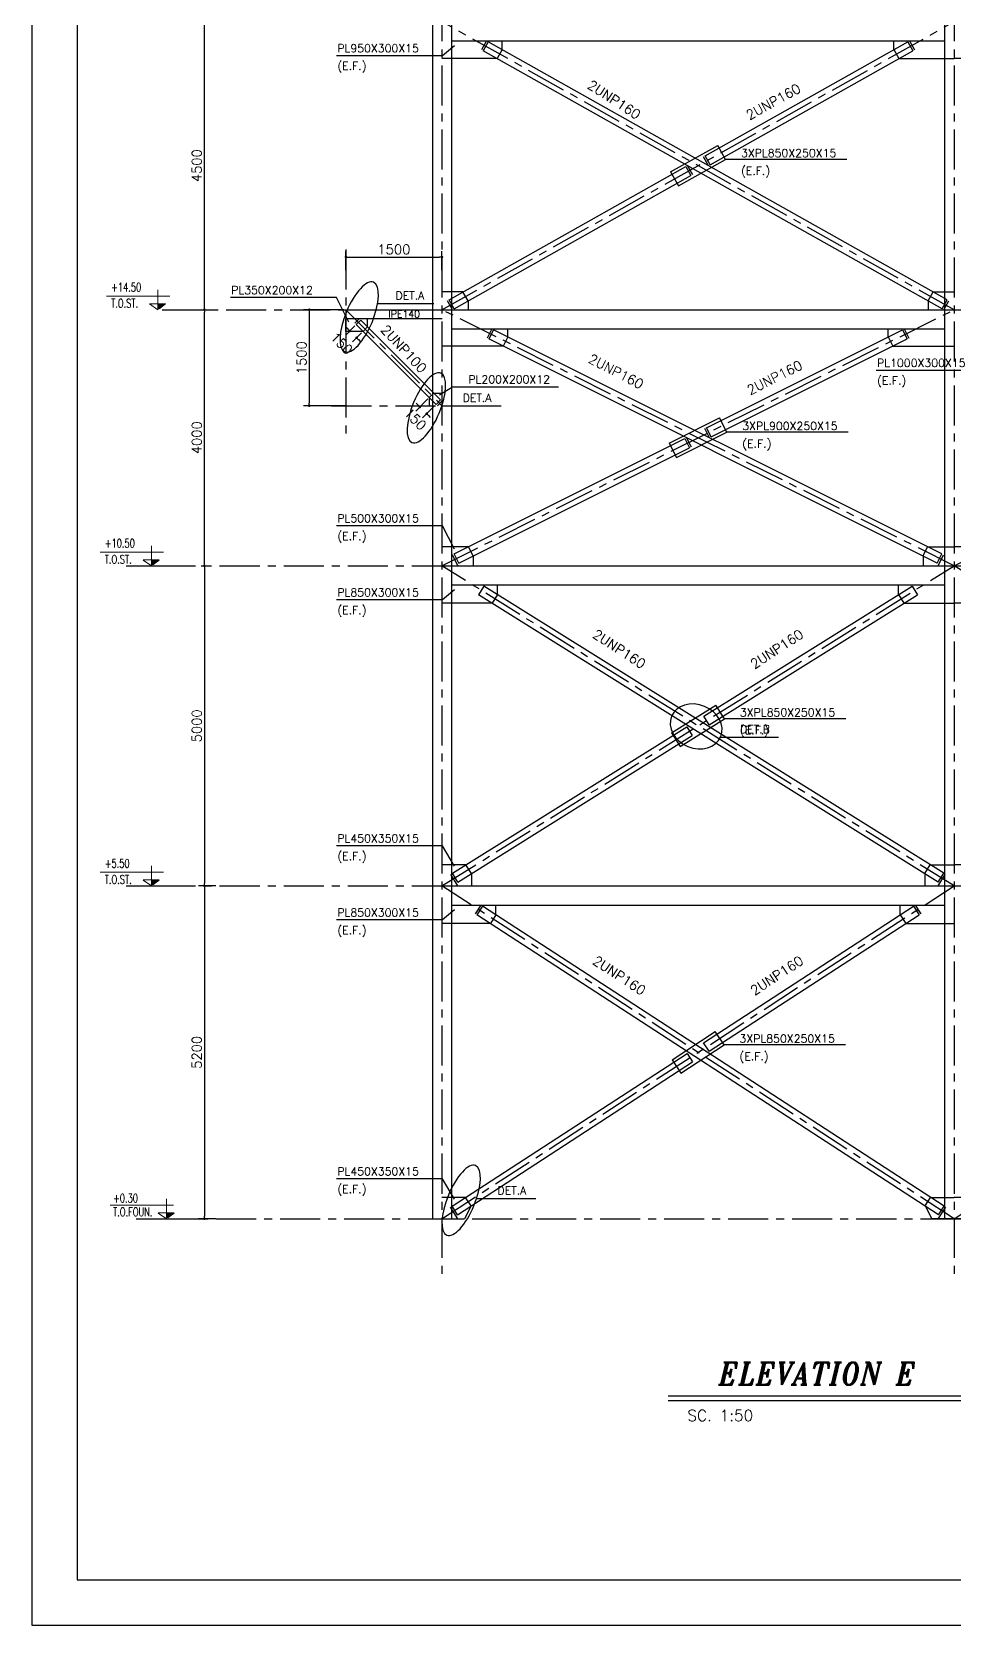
# Model space of a CAD drawing. Header units: inches. Extents: x 1387 to 2676, y -3554 to -2136.
# Drawn here: x 2520.25 to 2549.06, y -2976.87 to -2927.1 of the extents above; entities that cross this region are included whole.
import ezdxf
from ezdxf.enums import TextEntityAlignment as Align

# ---------------------------------------------------------------- set-up
doc = ezdxf.new("R2010")
doc.units = ezdxf.units.IN
doc.header["$MEASUREMENT"] = 0
doc.linetypes.add('CENTER', pattern=[2, 1.25, -0.25, 0.25, -0.25])
doc.linetypes.add('HIDDEN', pattern=[0.375, 0.25, -0.125])
for name, color, linetype in [('1', 1, 'Continuous'), ('2H', 2, 'HIDDEN'), ('2Y', 2, 'Continuous'), ('3', 3, 'HIDDEN'), ('3G', 3, 'Continuous'), ('4C', 4, 'Continuous'), ('6M', 6, 'Continuous'), ('AXE', 1, 'CENTER'), ('D', 1, 'Continuous'), ('DIM', 8, 'Continuous'), ('Layer4', 118, 'Continuous'), ('LEVEL', 3, 'HIDDEN'), ('MEMBER TEXT', 7, 'Continuous'), ('Pich', 2, 'Continuous')]:
    doc.layers.add(name, color=color, linetype=linetype)
doc.layers.add('2', color=2, linetype='Continuous', lineweight=9)
doc.styles.add('ITALICT', font='italict')
doc.styles.add('ROMANC', font='TXT.shx')
doc.styles.add('ROMANS', font='ROMANS')
doc.styles.add('ROMANT', font='romant')
doc.dimstyles.new('1-50-2', dxfattribs={"dimtxt": 0.3, "dimasz": 0.08, "dimexe": 0.18, "dimexo": 0.0625, "dimgap": 0.09, "dimtad": 1, "dimdec": 0, "dimlfac": 500, "dimdsep": 46, "dimtxsty": 'ROMANT', "dimblk": 'DOT', "dimcen": 0.09, "dimclrd": 1, "dimclre": 1, "dimclrt": 3, "dimadec": 0, "dimazin": 0, "dimtfac": 1, "dimtdec": 0, "dimtix": 1, "dimtofl": 0, "dimtmove": 2, "dimatfit": 3, "dimldrblk": 'DOT', "dimfxl": 1, "dimtolj": 1, "dimarcsym": 0})

# ---------------------------------------------------------------- blocks, each defined once
blk = doc.blocks.new('DOT')
at = {"layer": 'DIM', "color": 0, "linetype": 'ByBlock'}
blk.add_line((-0.5, 0), (-1, 0), dxfattribs=at)
at = {"layer": 'DIM', "color": 0, "linetype": 'ByBlock', "const_width": 0.5}
blk.add_lwpolyline([(-0.25, 0, 1), (0.25, 0, 1)], format="xyb", close=True, dxfattribs=at)
blk = doc.blocks.new('*D2707')
at = {"layer": 'Defpoints', "color": 0, "transparency": 16777216}
for p in [(2525.48, -2935.779), (2525.641, -2935.779), (2525.48, -2943.779)]:
    blk.add_point(p, dxfattribs=at)
at = {"layer": 'Pich', "color": 1, "lineweight": -2, "transparency": 16777216}
for p, q in [((2525.543, -2935.779), (2525.821, -2935.779)), ((2525.641, -2943.699), (2525.641, -2935.859)), ((2525.543, -2943.779), (2525.821, -2943.779))]:
    blk.add_line(p, q, dxfattribs=at)
at = {"layer": 'Pich', "color": 1, "lineweight": -2, "transparency": 16777216, "xscale": 0.08, "yscale": 0.08, "zscale": 0.08}
for p, rotation in [((2525.641, -2935.779), 90), ((2525.641, -2943.779), 270)]:
    blk.add_blockref('DOT', p, dxfattribs=dict(at, rotation=rotation))
at = {"layer": 'Pich', "color": 3, "transparency": 16777216, "insert": (2525.401, -2939.779), "char_height": 0.3, "attachment_point": 5, "rotation": 90, "style": 'ROMANT'}
blk.add_mtext('\\A1;4000', dxfattribs=at)
blk = doc.blocks.new('_Dot')
at = {"layer": 'DIM', "color": 0, "lineweight": -2}
blk.add_line((-0.5, 0), (-1, 0), dxfattribs=at)
at = {"layer": 'DIM', "color": 0, "const_width": 0.5}
blk.add_lwpolyline([(-0.25, 0, 1), (0.25, 0, 1)], format="xyb", close=True, dxfattribs=at)
blk = doc.blocks.new('*D2708')
at = {"layer": 'Defpoints', "color": 0, "transparency": 16777216}
for p in [(2525.641, -2943.779), (2525.641, -2953.779), (2525.641, -2953.779)]:
    blk.add_point(p, dxfattribs=at)
at = {"layer": 'Pich', "color": 1, "lineweight": -2, "transparency": 16777216}
for p, q in [((2525.641, -2943.859), (2525.641, -2953.699)), ((2525.704, -2943.779), (2525.821, -2943.779)), ((2525.704, -2953.779), (2525.821, -2953.779))]:
    blk.add_line(p, q, dxfattribs=at)
at = {"layer": 'Pich', "color": 1, "lineweight": -2, "transparency": 16777216, "xscale": 0.08, "yscale": 0.08, "zscale": 0.08}
for p, rotation in [((2525.641, -2943.779), 90), ((2525.641, -2953.779), 270)]:
    blk.add_blockref('DOT', p, dxfattribs=dict(at, rotation=rotation))
at = {"layer": 'Pich', "color": 3, "transparency": 16777216, "insert": (2525.401, -2948.779), "char_height": 0.3, "attachment_point": 5, "rotation": 90, "style": 'ROMANT'}
blk.add_mtext('\\A1;5000', dxfattribs=at)
blk = doc.blocks.new('*D2709')
at = {"layer": 'Defpoints', "color": 0, "transparency": 16777216}
for p in [(2526.061, -2953.779), (2525.641, -2964.179), (2526.061, -2964.179)]:
    blk.add_point(p, dxfattribs=at)
at = {"layer": 'Pich', "color": 1, "lineweight": -2, "transparency": 16777216}
for p, q in [((2525.999, -2953.779), (2525.461, -2953.779)), ((2525.641, -2953.859), (2525.641, -2964.099)), ((2525.999, -2964.179), (2525.461, -2964.179))]:
    blk.add_line(p, q, dxfattribs=at)
at = {"layer": 'Pich', "color": 1, "lineweight": -2, "transparency": 16777216, "xscale": 0.08, "yscale": 0.08, "zscale": 0.08}
for p, rotation in [((2525.641, -2953.779), 90), ((2525.641, -2964.179), 270)]:
    blk.add_blockref('DOT', p, dxfattribs=dict(at, rotation=rotation))
at = {"layer": 'Pich', "color": 3, "transparency": 16777216, "insert": (2525.401, -2958.979), "char_height": 0.3, "attachment_point": 5, "rotation": 90, "style": 'ROMANT'}
blk.add_mtext('\\A1;5200', dxfattribs=at)
blk = doc.blocks.new('*D2710')
at = {"layer": 'Defpoints', "color": 0, "transparency": 16777216}
for p in [(2525.471, -2926.779), (2525.641, -2926.779), (2525.471, -2935.779)]:
    blk.add_point(p, dxfattribs=at)
at = {"layer": 'Pich', "color": 1, "lineweight": -2, "transparency": 16777216}
for p, q in [((2525.534, -2926.779), (2525.821, -2926.779)), ((2525.641, -2935.699), (2525.641, -2926.859)), ((2525.534, -2935.779), (2525.821, -2935.779))]:
    blk.add_line(p, q, dxfattribs=at)
at = {"layer": 'Pich', "color": 1, "lineweight": -2, "transparency": 16777216, "xscale": 0.08, "yscale": 0.08, "zscale": 0.08}
for p, rotation in [((2525.641, -2926.779), 90), ((2525.641, -2935.779), 270)]:
    blk.add_blockref('DOT', p, dxfattribs=dict(at, rotation=rotation))
at = {"layer": 'Pich', "color": 3, "transparency": 16777216, "insert": (2525.401, -2931.279), "char_height": 0.3, "attachment_point": 5, "rotation": 90, "style": 'ROMANT'}
blk.add_mtext('\\A1;4500', dxfattribs=at)
blk = doc.blocks.new('*D3115')
at = {"layer": 'Defpoints', "color": 0, "transparency": 16777216}
for p in [(2533.062, -2934.133), (2530.062, -2934.608), (2533.062, -2934.608)]:
    blk.add_point(p, dxfattribs=at)
at = {"layer": 'Pich', "color": 1, "lineweight": -2, "transparency": 16777216}
for p, q in [((2530.062, -2934.546), (2530.062, -2933.953)), ((2530.142, -2934.133), (2532.982, -2934.133)), ((2533.062, -2934.546), (2533.062, -2933.953))]:
    blk.add_line(p, q, dxfattribs=at)
at = {"layer": 'Pich', "color": 1, "lineweight": -2, "transparency": 16777216, "xscale": 0.08, "yscale": 0.08, "zscale": 0.08, "rotation": 180}
blk.add_blockref('DOT', (2530.062, -2934.133), dxfattribs=at)
at = {"layer": 'Pich', "color": 1, "lineweight": -2, "transparency": 16777216, "xscale": 0.08, "yscale": 0.08, "zscale": 0.08}
blk.add_blockref('DOT', (2533.062, -2934.133), dxfattribs=at)
at = {"layer": 'Pich', "color": 3, "transparency": 16777216, "insert": (2531.562, -2933.893), "char_height": 0.3, "attachment_point": 5, "style": 'ROMANT'}
blk.add_mtext('\\A1;1500', dxfattribs=at)
blk = doc.blocks.new('*D3116')
at = {"layer": 'Defpoints', "color": 0, "transparency": 16777216}
for p in [(2530.062, -2935.779), (2528.919, -2938.779), (2530.146, -2938.779)]:
    blk.add_point(p, dxfattribs=at)
at = {"layer": 'Pich', "color": 1, "lineweight": -2, "transparency": 16777216}
for p, q in [((2530, -2935.779), (2528.739, -2935.779)), ((2528.919, -2935.859), (2528.919, -2938.699)), ((2530.084, -2938.779), (2528.739, -2938.779))]:
    blk.add_line(p, q, dxfattribs=at)
at = {"layer": 'Pich', "color": 1, "lineweight": -2, "transparency": 16777216, "xscale": 0.08, "yscale": 0.08, "zscale": 0.08}
for p, rotation in [((2528.919, -2935.779), 90), ((2528.919, -2938.779), 270)]:
    blk.add_blockref('DOT', p, dxfattribs=dict(at, rotation=rotation))
at = {"layer": 'Pich', "color": 3, "transparency": 16777216, "insert": (2528.679, -2937.279), "char_height": 0.3, "attachment_point": 5, "rotation": 90, "style": 'ROMANT'}
blk.add_mtext('\\A1;1500', dxfattribs=at)
blk = doc.blocks.new('*D3117')
at = {"layer": 'Defpoints', "color": 0, "transparency": 16777216}
for p in [(2530.385, -2936.242), (2530.396, -2936.655), (2530.597, -2936.454)]:
    blk.add_point(p, dxfattribs=at)
at = {"layer": 'Pich', "color": 1, "lineweight": -2, "transparency": 16777216}
for p, q in [((2530.34, -2936.286), (2530.057, -2936.57)), ((2530.128, -2936.386), (2530.071, -2936.33)), ((2530.553, -2936.498), (2530.269, -2936.782)), ((2530.453, -2936.711), (2530.509, -2936.768))]:
    blk.add_line(p, q, dxfattribs=at)
at = {"layer": 'Pich', "color": 1, "lineweight": -2, "transparency": 16777216, "xscale": 0.08, "yscale": 0.08, "zscale": 0.08}
for p, rotation in [((2530.184, -2936.443), 315.0000385691185), ((2530.396, -2936.655), 135.0000385691185)]:
    blk.add_blockref('DOT', p, dxfattribs=dict(at, rotation=rotation))
at = {"layer": 'Pich', "color": 3, "transparency": 16777216, "insert": (2529.928, -2936.831), "char_height": 0.3, "attachment_point": 5, "rotation": 315, "style": 'ROMANT'}
blk.add_mtext('\\A1;150', dxfattribs=at)
blk = doc.blocks.new('*D3118')
at = {"layer": 'Defpoints', "color": 0, "transparency": 16777216}
for p in [(2532.666, -2938.524), (2532.586, -2939.028), (2532.879, -2938.736)]:
    blk.add_point(p, dxfattribs=at)
at = {"layer": 'Pich', "color": 1, "lineweight": -2, "transparency": 16777216}
for p, q in [((2532.622, -2938.568), (2532.247, -2938.944)), ((2532.318, -2938.76), (2532.261, -2938.703)), ((2532.834, -2938.78), (2532.459, -2939.156)), ((2532.643, -2939.085), (2532.699, -2939.142))]:
    blk.add_line(p, q, dxfattribs=at)
at = {"layer": 'Pich', "color": 1, "lineweight": -2, "transparency": 16777216, "xscale": 0.08, "yscale": 0.08, "zscale": 0.08}
for p, rotation in [((2532.374, -2938.816), 315.00003856918), ((2532.586, -2939.028), 135.00003856918)]:
    blk.add_blockref('DOT', p, dxfattribs=dict(at, rotation=rotation))
at = {"layer": 'Pich', "color": 3, "transparency": 16777216, "insert": (2532.229, -2939.197), "char_height": 0.3, "attachment_point": 5, "rotation": 315, "style": 'ROMANT'}
blk.add_mtext('\\A1;150', dxfattribs=at)

msp = doc.modelspace()

# ---------------------------------------------------------------- linework, layer by layer
at = {"layer": '1'}
msp.add_lwpolyline([(2578.30094543, -2975.45734189), (2578.30094543, -2894.18899172), (2521.6679488, -2894.18899172), (2521.6679488, -2975.45734189)], close=True, dxfattribs=at)
at = {"layer": '2'}
for p, q in [((2524.19003799, -2935.77851418, 0.01499996), (2524.19003799, -2935.15408352, 0.01499996)), ((2524.55994489, -2935.35040027, 0.01499996), (2522.58829183, -2935.35040027, 0.01499996)), ((2524.19003799, -2935.77851418, 0.01499996), (2523.92999313, -2935.59835133, 0.01499996)), ((2523.93005972, -2935.59364049, 0.01499996), (2524.430146, -2935.59364049, 0.01499996)), ((2523.99003799, -2943.77851418), (2523.99003799, -2943.15408352)), ((2524.35994489, -2943.35040027), (2522.38829183, -2943.35040027)), ((2523.99003799, -2943.77851418), (2523.72999313, -2943.59835133)), ((2523.73005972, -2943.59364049), (2524.230146, -2943.59364049)), ((2524.35994489, -2953.35040027), (2522.38829183, -2953.35040027)), ((2523.99003799, -2953.77851418), (2523.72999313, -2953.59835133)), ((2523.73005972, -2953.59364049), (2524.230146, -2953.59364049)), ((2523.99003799, -2953.77851418), (2523.99003799, -2953.15408352)), ((2524.45933918, -2964.17851418), (2524.45933918, -2963.55408352)), ((2524.67218518, -2963.75040027), (2522.70053211, -2963.75040027)), ((2524.45933918, -2964.17851418), (2524.19929432, -2963.99835133)), ((2524.19936091, -2963.99364049), (2524.69944719, -2963.99364049))]:
    msp.add_line(p, q, dxfattribs=at)
at = {"layer": '2H'}
for p, q in [((2524.43007941, -2935.59835133, 0.01499996), (2524.19003799, -2935.77851418, 0.01499996)), ((2524.23007941, -2943.59835133), (2523.99003799, -2943.77851418)), ((2524.23007941, -2953.59835133), (2523.99003799, -2953.77851418)), ((2524.6993806, -2963.99835133), (2524.45933918, -2964.17851418))]:
    msp.add_line(p, q, dxfattribs=at)
at = {"layer": '2Y'}
for p, q in [((2533.45456962, -2927.53098551, 0.01512507), (2533.08434108, -2927.84264196, 0.01512507)), ((2533.08434108, -2927.84264196, 0.01512507), (2529.76727495, -2927.84264196, 0.01512507)), ((2545.71438456, -2931.08243274, 0.00765882), (2541.92101567, -2931.08243274, 0.00765882)), ((2529.76972406, -2935.39954811), (2526.45265794, -2935.39954811)), ((2530.15258201, -2936.16790981), (2529.76972406, -2935.39954811)), ((2531.05381697, -2935.5821807, 0.00005031), (2532.80923599, -2935.5821807, 0.00005031)), ((2549.94512521, -2937.67299264), (2546.62805909, -2937.67299264)), ((2532.99078864, -2938.43934103), (2533.39002961, -2938.18586491, -0.01527918)), ((2533.38998736, -2938.18586491, -0.01527918), (2536.70705348, -2938.18599719, -0.01527918)), ((2533.06036289, -2938.78099097, 0.00005031), (2534.90760893, -2938.78099097, 0.00005031)), ((2545.75474334, -2939.60854409, -0.00676203), (2541.96137445, -2939.60854409, -0.00676203)), ((2533.08435146, -2942.52758695, -0.01499996), (2529.76728534, -2942.52758695, -0.01499996)), ((2533.45734367, -2943.26001849, -0.01499996), (2533.08435146, -2942.52758695, -0.01499996)), ((2533.45456088, -2944.53098551, -0.015), (2533.08433233, -2944.84264196, -0.015)), ((2533.08433233, -2944.84264196, -0.015), (2529.76726621, -2944.84264196, -0.015)), ((2545.68030997, -2948.55807504, -0.01499996), (2541.88694108, -2948.55807504, -0.01499996)), ((2541.76452903, -2949.12983262, -0.01499996), (2543.57241786, -2949.12983262, -0.01499996)), ((2533.08431772, -2952.52758898, -0.01499996), (2529.7672516, -2952.52758898, -0.01499996)), ((2533.45454627, -2953.16071494, -0.01499996), (2533.08431772, -2952.52758898, -0.01499996)), ((2533.45456088, -2954.53098551, -0.015), (2533.08433233, -2954.84264196, -0.015)), ((2533.08433233, -2954.84264196, -0.015), (2529.76726621, -2954.84264196, -0.015)), ((2545.66800496, -2958.74874331, -0.00719771), (2541.87463607, -2958.74874331, -0.00719771)), ((2533.08437414, -2962.92758885), (2529.76730801, -2962.92758885)), ((2533.45460268, -2963.56071481), (2533.08437414, -2962.92758885)), ((2534.14739448, -2963.54148555, -0.00016476), (2535.99464052, -2963.54148555, -0.00016476))]:
    msp.add_line(p, q, dxfattribs=at)
at = {"layer": '2Y', "extrusion": (0, 0, -1)}
for centre in [(2530.47837395, -2936.00805289, 0.00005031), (2532.5767469, -2938.84341844, 0.00005031), (2533.66377848, -2963.60391302, -0.00016476)]:
    msp.add_ellipse(centre, major_axis=(0.44980915, 1.08480463), ratio=0.3680028453, dxfattribs=at)
msp.add_ellipse((2541.00319137, -2948.79669035, -0.01499996), major_axis=(0.76773116, -0.31833612), ratio=0.8162990064, start_param=-1.5707963268, end_param=4.7123889804, dxfattribs=at)
at = {"layer": '3'}
for points in [[(2524.19003799, -2935.77851418, 0.01499996), (2524.43007941, -2935.59835133, 0.01499996), (2524.19003799, -2935.59835133, 0.01499996)], [(2523.99003799, -2943.77851418), (2524.23007941, -2943.59835133), (2523.99003799, -2943.59835133)], [(2523.99003799, -2953.77851418), (2524.23007941, -2953.59835133), (2523.99003799, -2953.59835133)], [(2524.45933918, -2964.17851418), (2524.6993806, -2963.99835133), (2524.45933918, -2963.99835133)]]:
    msp.add_solid(points, dxfattribs=at)
at = {"layer": '3G'}
for p, q in [((2532.76238998, -2901.47851418), (2532.7624491, -2964.17851418)), ((2533.36238998, -2901.47851418), (2533.3624491, -2964.17851418)), ((2548.76246243, -2901.47852927), (2548.76252155, -2964.17852927)), ((2533.3624144, -2927.37851418, 0.01512507), (2548.76248685, -2927.37851418, 0.03012503)), ((2534.50773152, -2927.40792987, 0.01369401), (2534.35084787, -2927.68683401, 0.01369401)), ((2548.68375633, -2935.7490985, 0.00020791), (2534.35084787, -2927.68683401, 0.01364498)), ((2548.84063997, -2935.47019436, 0.00020791), (2534.50773152, -2927.40792987, 0.01364498)), ((2534.94351924, -2927.65306057, 0.01369401), (2534.78663559, -2927.93196471, 0.01369401)), ((2534.94351924, -2927.65306057, 0.01369401), (2534.94351696, -2927.37851418, 0.01604126)), ((2541.28422056, -2930.9702187, 0.00770785), (2547.61716978, -2927.40791751, 0.01364498)), ((2541.44110474, -2931.24912255, 0.00770785), (2547.77405396, -2927.68682135, 0.01364498)), ((2547.18138252, -2927.65304903, 0.01369401), (2547.18138429, -2927.37850264, 0.01604126)), ((2547.18138252, -2927.65304903, 0.01369401), (2547.3382667, -2927.93195287, 0.01369401)), ((2547.61716978, -2927.40791751, 0.01369401), (2547.77405396, -2927.68682135, 0.01369401)), ((2534.78663559, -2927.93196471, 0.01369401), (2533.06241492, -2927.93196634, -0.00357451)), ((2547.3382667, -2927.93195287, 0.01369401), (2549.06248737, -2927.93195125, -0.00357451)), ((2550.78668488, -2927.9319798, 0.01369401), (2549.06246421, -2927.93198142, -0.00357451)), ((2540.20389293, -2931.47464455, 0.00673641), (2541.67588415, -2930.64664547, 0.0081164)), ((2541.92101567, -2931.08243274, 0.00765882), (2541.67588415, -2930.64664547, 0.00765882)), ((2540.44902445, -2931.91043181, 0.00673641), (2541.92101567, -2931.08243274, 0.0081164)), ((2541.44110474, -2931.24912255, 0.00765882), (2541.28422056, -2930.9702187, 0.00765882)), ((2533.28427653, -2935.47020902, 0.00020791), (2540.68380387, -2931.30795473, 0.00714496)), ((2533.44116071, -2935.74911287, 0.00020791), (2540.84068804, -2931.58685858, 0.00714496)), ((2540.20389293, -2931.47464455, 0.00719398), (2540.44902445, -2931.91043181, 0.00719398)), ((2540.68380387, -2931.30795473, 0.00719398), (2540.84068804, -2931.58685858, 0.00719398)), ((2533.72006379, -2935.2250775, 0.00015888), (2533.0625086, -2935.22507936, -0.00015178)), ((2533.44116071, -2935.74911287, 0.00015888), (2533.28427653, -2935.47020902, 0.00015888)), ((2533.87694797, -2935.50398135, 0.00015888), (2533.72006379, -2935.2250775, 0.00015888)), ((2533.87694797, -2935.50398135, 0.00015888), (2533.87696185, -2935.77852773, 0.01387494)), ((2548.2479686, -2935.5039678, 0.00015888), (2548.24795524, -2935.77851418, 0.01387494)), ((2548.2479686, -2935.5039678, 0.00015888), (2548.40485225, -2935.22506366, 0.00015888)), ((2548.40485225, -2935.22506366, 0.00015888), (2549.06240744, -2935.22506428, -0.00015178)), ((2548.68375633, -2935.7490985, 0.00015888), (2548.84063997, -2935.47019436, 0.00015888)), ((2530.06241772, -2935.77851418), (2530.0624179, -2936.05829024)), ((2530.0624179, -2936.05829024), (2533.07370687, -2936.05830497, -0.00007354)), ((2530.06241814, -2936.4542723), (2530.0624179, -2936.05829024)), ((2530.06241856, -2935.77851418), (2533.06251034, -2935.77852892, -0.00007354)), ((2530.52604405, -2936.10071862), (2530.38462279, -2936.24214008)), ((2530.52604405, -2936.10071862), (2533.01999517, -2938.59466639)), ((2530.73817623, -2936.31285052), (2530.73817747, -2936.05829355, -0.0000165)), ((2533.36243929, -2935.77851418), (2548.76251174, -2935.77851418, 0.01499996)), ((2530.59675496, -2936.45427197), (2530.06241814, -2936.4542723)), ((2530.38462279, -2936.24214008), (2532.87857391, -2938.73608784)), ((2530.73817623, -2936.31285052), (2530.59675496, -2936.45427197)), ((2533.36243929, -2936.37851418), (2548.76251174, -2936.37851418, 0.01499996)), ((2534.67397847, -2936.40534703, -0.00139332), (2534.53086996, -2936.69156365, -0.00139332)), ((2548.53730155, -2943.69478948, -0.01457465), (2534.53086996, -2936.69156365, -0.00144364)), ((2548.68041018, -2943.40857292, -0.01457465), (2534.67397847, -2936.40534703, -0.00144364)), ((2535.12119194, -2936.62895408, -0.00139332), (2534.97808343, -2936.9151707, -0.00139332)), ((2535.12119194, -2936.62895408, -0.00139332), (2535.12120624, -2936.37851418, 0.01328689)), ((2541.33080268, -2939.46543636, -0.00718129), (2547.45097256, -2936.40534703, -0.00144364)), ((2541.47391072, -2939.75165101, -0.00718129), (2547.59407199, -2936.69154447, -0.00144364)), ((2547.00375909, -2936.62895408, -0.00139332), (2547.00374479, -2936.37851418, 0.01328689)), ((2547.00375909, -2936.62895408, -0.00139332), (2547.14686761, -2936.9151707, -0.00139332)), ((2547.45097256, -2936.40534703, -0.00139332), (2547.59408107, -2936.69156365, -0.00139332)), ((2534.97808343, -2936.9151707, -0.00139332), (2533.06254518, -2936.91517251)), ((2547.14686761, -2936.9151707, -0.00139332), (2549.06240585, -2936.91517251)), ((2532.807863, -2938.3825345), (2532.66644174, -2938.52395595)), ((2532.66644174, -2938.52395595), (2532.66644174, -2938.77851418)), ((2532.807863, -2938.3825345), (2533.06242134, -2938.3825345)), ((2533.01999517, -2938.59466639), (2532.87857391, -2938.73608784)), ((2540.16357658, -2939.94842715, -0.00823783), (2541.73776677, -2939.16133093, -0.00676203)), ((2541.96137445, -2939.60854409, -0.00791919), (2541.73776677, -2939.16133093, -0.00708067)), ((2540.38718427, -2940.39564031, -0.00823783), (2541.96137445, -2939.60854409, -0.00676203)), ((2541.47391156, -2939.7516527, -0.00776826), (2541.33080264, -2939.46543628, -0.0072316)), ((2533.44455078, -2943.40859349, -0.01457465), (2540.65103951, -2939.80531862, -0.00781857)), ((2533.58764948, -2943.69478948, -0.01457465), (2540.79414835, -2940.09153488, -0.00781857)), ((2540.16357658, -2939.94842715, -0.00708066), (2540.38718427, -2940.39564031, -0.00791919)), ((2540.65103947, -2939.80531854, -0.0072316), (2540.79414839, -2940.09153496, -0.00776825)), ((2533.89175432, -2943.18496587, -0.01462496), (2533.0624293, -2943.18496665)), ((2533.58764948, -2943.69478948, -0.01477529), (2533.44454085, -2943.4085729, -0.01462496)), ((2534.03486295, -2943.47118243, -0.01477529), (2533.89175423, -2943.18496567, -0.01462496)), ((2534.03486295, -2943.47118243, -0.01477529), (2534.03486253, -2943.77851418, -0.01434501)), ((2548.09008808, -2943.47118243, -0.01477529), (2548.23319681, -2943.18496567, -0.01462496)), ((2548.09008808, -2943.47118243, -0.01477529), (2548.0900885, -2943.77851418, -0.01434501)), ((2548.23319671, -2943.18496587, -0.01462496), (2549.06252173, -2943.18496665)), ((2548.53730155, -2943.69478948, -0.01477529), (2548.68041019, -2943.4085729, -0.01462496)), ((2549.89180361, -2943.18498095, -0.01462496), (2549.06247859, -2943.18498174)), ((2533.36243929, -2943.77851418, -0.01499996), (2548.76251174, -2943.77851418)), ((2533.36243929, -2944.37851418, -0.01499996), (2548.76251174, -2944.37851418)), ((2534.37519418, -2944.41031418, -0.01499996), (2534.20559422, -2944.68167344, -0.01499996)), ((2548.73676001, -2953.38631521, -0.01499996), (2534.37519418, -2944.41031418, -0.01499996)), ((2534.79919304, -2944.67531412, -0.01499996), (2534.79919168, -2944.37851418, -0.01360054)), ((2541.24564227, -2948.47539593, -0.01499996), (2547.74975685, -2944.41031418, -0.01499996)), ((2547.32575799, -2944.67531412, -0.01499996), (2547.32575936, -2944.37851418, -0.01360054)), ((2547.74975685, -2944.41031418, -0.01499996), (2547.91935681, -2944.68167344, -0.01499996)), ((2534.62959307, -2944.94667339, -0.01499996), (2533.06243096, -2944.94667487)), ((2548.56716005, -2953.65767448, -0.01499996), (2534.20559422, -2944.68167344, -0.01499996)), ((2534.79919304, -2944.67531412, -0.01499996), (2534.62959307, -2944.94667339, -0.01499996)), ((2541.41524223, -2948.7467552, -0.01499996), (2547.91935681, -2944.68167344, -0.01499996)), ((2547.32575799, -2944.67531412, -0.01499996), (2547.49535796, -2944.94667339, -0.01499996)), ((2547.49535796, -2944.94667339, -0.01499996), (2549.06252007, -2944.94667487)), ((2550.62964236, -2944.94668848, -0.01499996), (2549.06248025, -2944.94668995)), ((2540.23800995, -2948.99903533, -0.01499996), (2541.62194113, -2948.13407619, -0.01499996)), ((2541.88694108, -2948.55807504, -0.01499996), (2541.62194113, -2948.13407619, -0.01499996)), ((2540.5030099, -2949.42303419, -0.01499996), (2541.88694108, -2948.55807504, -0.01499996)), ((2541.41524223, -2948.7467552, -0.01499996), (2541.24564227, -2948.47539593, -0.01499996)), ((2533.38819102, -2953.38631521, -0.01499996), (2540.7097088, -2948.81035518, -0.01499996)), ((2533.55779099, -2953.65767448, -0.01499996), (2540.87930876, -2949.08171445, -0.01499996)), ((2540.23800995, -2948.99903533, -0.01499996), (2540.5030099, -2949.42303419, -0.01499996)), ((2540.7097088, -2948.81035518, -0.01499996), (2540.87930876, -2949.08171445, -0.01499996)), ((2533.81218988, -2953.12131526, -0.01499996), (2533.06243707, -2953.12131606)), ((2533.98178984, -2953.39267453, -0.00385264), (2533.81218988, -2953.12131526, -0.01499996)), ((2548.14316119, -2953.39267453, -0.00385264), (2548.31276116, -2953.12131526, -0.01499996)), ((2548.31276116, -2953.12131526, -0.01499996), (2549.06239217, -2953.12131606)), ((2549.81223916, -2953.12133035, -0.01499996), (2549.06239217, -2953.12131606)), ((2533.55779099, -2953.65767448, -0.00385264), (2533.38819102, -2953.38631521, -0.01499996)), ((2533.98178984, -2953.39267453, -0.00385264), (2533.98179301, -2953.77851418, -0.00060326)), ((2548.14316119, -2953.39267453, -0.00385264), (2548.14315803, -2953.77851418, -0.00060326)), ((2548.56716005, -2953.65767448, -0.00385264), (2548.73676001, -2953.38631521, -0.01499996)), ((2533.36243929, -2953.77851418, -0.01499996), (2548.76251174, -2953.77851418)), ((2533.36243929, -2954.37851418, -0.01499996), (2548.76251174, -2954.37851418)), ((2534.32952465, -2954.41121357, -0.01394109), (2534.15512793, -2954.67951523, -0.01394109)), ((2548.74790058, -2963.78319257, -0.00037669), (2534.32952465, -2954.41121357, -0.01389393)), ((2534.748746, -2954.68370845, -0.01394109), (2534.74875826, -2954.37851418, -0.0013503)), ((2541.23196859, -2958.6774769, -0.00774068), (2547.79542638, -2954.41121357, -0.01389393)), ((2547.37620503, -2954.68370845, -0.01394109), (2547.37619277, -2954.37851418, -0.0013503)), ((2547.79542638, -2954.41121357, -0.01394109), (2547.96982311, -2954.67951523, -0.01394109)), ((2534.57434927, -2954.95201011, -0.01394109), (2533.06256219, -2954.95201154)), ((2548.5735037, -2964.05149413, -0.00037669), (2534.15512793, -2954.67951523, -0.01389393)), ((2534.748746, -2954.68370845, -0.01394109), (2534.57434927, -2954.95201011, -0.01394109)), ((2541.40636557, -2958.9457784, -0.00774068), (2547.96982311, -2954.67951523, -0.01389393)), ((2547.37620503, -2954.68370845, -0.01394109), (2547.55060176, -2954.95201011, -0.01394109)), ((2547.55060176, -2954.95201011, -0.01394109), (2549.06238884, -2954.95201154)), ((2540.25031496, -2959.20821226, -0.00686636), (2541.60214079, -2958.32952222, -0.0081337)), ((2541.87463607, -2958.74874331, -0.00719771), (2541.60214079, -2958.32952222, -0.00780236)), ((2533.37705045, -2963.78319257, -0.00037669), (2540.71858546, -2959.01117717, -0.00725938)), ((2540.52281024, -2959.62743335, -0.00686636), (2541.87463607, -2958.74874331, -0.0081337)), ((2540.71858546, -2959.01117717, -0.00769352), (2540.89298247, -2959.27947872, -0.00730655)), ((2541.40636557, -2958.9457784, -0.00730655), (2541.23196859, -2958.6774769, -0.00769352)), ((2533.55144734, -2964.05149413, -0.00037669), (2540.89298244, -2959.27947867, -0.00725939)), ((2540.25031496, -2959.20821226, -0.00780236), (2540.52281024, -2959.62743335, -0.00719771)), ((2533.79627162, -2963.51069741, -0.00032953), (2533.06244847, -2963.5106981)), ((2548.32867942, -2963.51069741, -0.00032953), (2549.06250257, -2963.5106981)), ((2549.7963209, -2963.51071249, -0.00032953), (2549.06249775, -2963.51071318)), ((2533.55144734, -2964.05149413, -0.00008571), (2533.37705043, -2963.78319254, -0.00032953)), ((2533.97066868, -2963.77899925, -0.00008571), (2533.76244866, -2964.17851333)), ((2548.15428235, -2963.77899925, -0.00008571), (2548.36250237, -2964.17851333)), ((2548.5735037, -2964.05149413, -0.00008571), (2548.7479006, -2963.78319254, -0.00032953)), ((2532.66244866, -2964.17851447), (2533.76244866, -2964.17851333)), ((2549.76226373, -2964.17871901), (2548.36226374, -2964.17869109)), ((2540.14369063, -2969.85848327), (2550.44015847, -2969.85848327))]:
    msp.add_line(p, q, dxfattribs=at)
at = {"layer": '3G', "linetype": 'ByBlock'}
msp.add_line((2540.13086967, -2969.85848327), (2550.44015847, -2969.85848327), dxfattribs=at)
at = {"layer": '6M', "color": 4}
msp.add_line((2540.13086967, -2969.70791615), (2550.44015847, -2969.70791615), dxfattribs=at)
at = {"layer": 'AXE'}
for p, q in [((2533.06237839, -2898.14423345), (2533.06245085, -2966.03246499)), ((2549.06245085, -2898.14423345), (2549.06237839, -2966.03246499)), ((2549.06240675, -2935.77851384, -0.00007354), (2533.06241383, -2926.77851393, 0.01492642)), ((2533.06251034, -2935.77852892, -0.00007354), (2549.06248628, -2926.77849885, 0.01492642)), ((2534.45543699, -2927.37851418, 0.01369401), (2534.29855334, -2927.65741833, 0.01369401)), ((2547.66946426, -2927.37850172, 0.01369401), (2547.82634843, -2927.65740557, 0.01369401)), ((2541.38881027, -2931.27853833, 0.00765882), (2541.23192609, -2930.99963449, 0.00765882)), ((2540.73609834, -2931.27853895, 0.00719398), (2540.89298251, -2931.5574428, 0.00719398)), ((2530.06241655, -2933.89680031), (2530.06242017, -2939.71872897)), ((2533.38886624, -2935.77852865, 0.00015888), (2533.23198206, -2935.49962481, 0.00015888)), ((2548.73605085, -2935.77851418, 0.00015888), (2548.8929345, -2935.49961004, 0.00015888)), ((2524.31850739, -2935.77851418), (2568.67421002, -2935.77851418)), ((2530.06241772, -2935.77851418), (2533.06242176, -2938.77851418)), ((2530.48361761, -2936.05829225), (2530.34219635, -2936.1997137)), ((2533.06242986, -2943.77851418, -0.01499996), (2549.06240692, -2935.77851418)), ((2549.06252117, -2943.77851418, -0.01499996), (2533.06254411, -2935.77851418)), ((2549.06247915, -2943.77852927, -0.01499996), (2565.06245621, -2935.77852927)), ((2534.62031286, -2936.37851418, -0.00139332), (2534.47720434, -2936.6647308, -0.00139332)), ((2547.50463818, -2936.37851418, -0.00139332), (2547.64774669, -2936.6647308, -0.00139332)), ((2533.06242161, -2938.63709277), (2532.92100035, -2938.77851422)), ((2529.60766334, -2938.77851418), (2533.76601046, -2938.77851418)), ((2541.42024598, -2939.77848562, -0.00776826), (2541.27713707, -2939.4922692, -0.0072316)), ((2540.70470505, -2939.77848562, -0.0072316), (2540.84781397, -2940.06470204, -0.00776825)), ((2533.56242986, -2943.77851418, -0.01480517), (2533.39087524, -2943.43540577, -0.01462496)), ((2548.56252117, -2943.77851418, -0.01480517), (2548.73407579, -2943.43540577, -0.01462496)), ((2524.11850739, -2943.77851418, -0.01499996), (2568.67421002, -2943.77851418, -0.01499996)), ((2549.06238995, -2953.77851418, -0.01499996), (2533.06242986, -2943.77851418, -0.01499996)), ((2533.06256108, -2953.77851418, -0.01499996), (2549.06252117, -2943.77851418, -0.01499996)), ((2565.06243923, -2953.77852927, -0.01499996), (2549.06247915, -2943.77852927, -0.01499996)), ((2533.56256108, -2953.77851418, -0.00019492), (2533.33731116, -2953.4181152, -0.01499996)), ((2548.56238995, -2953.77851418, -0.00019492), (2548.78763987, -2953.4181152, -0.01499996)), ((2524.11850739, -2953.77851418, -0.01499996), (2568.67421002, -2953.77851418, -0.01499996)), ((2533.0624491, -2964.17851418), (2549.06238995, -2953.77851418, -0.01499996)), ((2549.06250194, -2964.17851418), (2533.06256108, -2953.77851418, -0.01499996)), ((2549.06249838, -2964.17852927), (2565.06243923, -2953.77852927, -0.01499996)), ((2534.27921809, -2954.37851418, -0.01394109), (2534.10482136, -2954.64681585, -0.01394109)), ((2547.84573294, -2954.37851418, -0.01394109), (2548.02012967, -2954.64681585, -0.01394109)), ((2533.97066868, -2963.77899925, -0.00008571), (2533.79627162, -2963.51069741, -0.00032953)), ((2548.15428235, -2963.77899925, -0.00008571), (2548.32867942, -2963.51069741, -0.00032953)), ((2533.5624491, -2964.17851354), (2533.32674389, -2963.81589196, -0.00032953)), ((2548.56250194, -2964.17851354), (2548.79820715, -2963.81589196, -0.00032953)), ((2524.00699781, -2964.17851418), (2568.67421002, -2964.17851418))]:
    msp.add_line(p, q, dxfattribs=at)
at = {"layer": 'D'}
for p, q in [((2523.19742547, -2943.77851418), (2525.34778627, -2943.77851418)), ((2523.19742547, -2953.77851418), (2525.34778627, -2953.77851418)), ((2523.50966575, -2964.17851418), (2525.66002655, -2964.17851418))]:
    msp.add_line(p, q, dxfattribs=at)
at = {"layer": 'Layer4'}
msp.add_lwpolyline([(2520.25212388, -2892.77316681), (2520.25212388, -2976.87316681), (2579.71677035, -2976.87316681), (2579.71677035, -2892.77316681)], close=True, dxfattribs=at)

# ---------------------------------------------------------------- texts
at = {"layer": '2Y', "style": 'ROMANC'}
for s, p in [('DET.A', (2531.61183143, -2935.46096642, 0.00005031)), ('DET.A', (2533.71020437, -2938.65977668, 0.00005031)), ('DET.B', (2542.3750133, -2949.00861834, -0.01499996)), ('DET.A', (2534.79723596, -2963.42027127, -0.00016476))]:
    msp.add_text(s, height=0.249999306, dxfattribs=at).set_placement(p)
at = {"layer": '3G'}
for s, height, style, p in [('PL950X300X15', 0.2499993062, 'ROMANC', (2529.79350405, -2927.73651183, 0.01512507)), ('(E.F.)', 0.249999306, 'ROMANC', (2529.79350405, -2928.28979794, 0.01512507)), ('3XPL850X250X15', 0.2499993062, 'ROMANC', (2542.40391317, -2931.00968479, 0.00765882)), ('(E.F.)', 0.249999306, 'ROMANC', (2542.40391317, -2931.56297089, 0.00765882)), ('PL350X200X12', 0.2499993062, 'ROMANC', (2526.47888703, -2935.29341799)), ('IPE140', 0.21249941, 'ROMANC', (2531.39258177, -2936.01744432, -0.00216021)), ('PL1000X300X15', 0.2499993062, 'ROMANC', (2546.65428818, -2937.56686252)), ('(E.F.)', 0.249999306, 'ROMANC', (2546.65428818, -2938.12014862)), ('3XPL900X250X15', 0.2499993062, 'ROMANC', (2542.44427194, -2939.53579614, -0.00676203)), ('(E.F.)', 0.249999306, 'ROMANC', (2542.44427194, -2940.08908224, -0.00676203)), ('PL500X300X15', 0.2499993062, 'ROMANC', (2529.79351444, -2942.42145683, -0.01499996)), ('(E.F.)', 0.249999306, 'ROMANC', (2529.79351444, -2942.97474293, -0.01499996)), ('PL850X300X15', 0.2499993062, 'ROMANC', (2529.7934953, -2944.73651183, -0.015)), ('(E.F.)', 0.249999306, 'ROMANC', (2529.7934953, -2945.28979794, -0.015)), ('3XPL850X250X15', 0.2499993062, 'ROMANC', (2542.36983857, -2948.4853271, -0.01499996)), ('(E.F.)', 0.249999306, 'ROMANC', (2542.36983857, -2949.0386132, -0.01499996)), ('PL450X350X15', 0.2499993062, 'ROMANC', (2529.79348069, -2952.42145885, -0.01499996)), ('(E.F.)', 0.249999306, 'ROMANC', (2529.79348069, -2952.97474496, -0.01499996)), ('PL850X300X15', 0.2499993062, 'ROMANC', (2529.7934953, -2954.73651183, -0.015)), ('(E.F.)', 0.249999306, 'ROMANC', (2529.7934953, -2955.28979794, -0.015)), ('3XPL850X250X15', 0.2499993062, 'ROMANC', (2542.35753357, -2958.67599536, -0.00719771)), ('(E.F.)', 0.249999306, 'ROMANC', (2542.35753357, -2959.22928147, -0.00719771)), ('PL450X350X15', 0.2499993062, 'ROMANC', (2529.79353711, -2962.82145872)), ('(E.F.)', 0.249999306, 'ROMANC', (2529.79353711, -2963.37474483)), ('SC. 1:50', 0.35, 'ROMANS', (2540.73028091, -2970.49927164))]:
    msp.add_text(s, height=height, dxfattribs=dict(at, style=style)).set_placement(p)
at = {"layer": '3G', "style": 'ROMANC'}
msp.add_text('PL200X200X12', height=0.2499993062, rotation=359.997714969, dxfattribs=at).set_placement((2533.8891697, -2938.07975469, -0.01527918))
at = {"layer": '4C', "style": 'ITALICT', "width": 0.9}
msp.add_text('ELEVATION E', height=0.7, dxfattribs=at).set_placement((2541.70618033, -2969.36791833))
at = {"layer": 'LEVEL', "style": 'ROMANS', "width": 0.7}
for s, p in [('+14.50', (2522.72909005, -2935.21076614, 0.01499996)), ('T.O.ST.  ', (2522.72909005, -2935.71201306, 0.01499996)), ('+10.50', (2522.52909005, -2943.21076614)), ('T.O.ST.  ', (2522.52909005, -2943.71201306)), ('+5.50', (2522.52909005, -2953.21076614)), ('T.O.ST.  ', (2522.52909005, -2953.71201306)), ('+0.30', (2522.78918813, -2963.66946158)), ('T.O.FOUN.', (2522.78918813, -2964.09901894))]:
    msp.add_text(s, height=0.27, dxfattribs=at).set_placement(p)
at = {"layer": 'MEMBER TEXT', "color": 3, "ltscale": 2, "style": 'ROMANS'}
for s, rotation, p in [('2UNP160', 326.784899528, (2538.31006987, -2929.41784375, 0.00742639)), ('2UNP160', 28.829649966, (2543.52882116, -2929.48970117, 0.00742639)), ('2UNP100', 312.858448211, (2531.69625102, -2937.16611677)), ('2UNP160', 332.495366971, (2538.38945173, -2937.9205895, -0.00750003)), ('2UNP160', 26.688858349, (2543.5621716, -2938.11242784, -0.00750003)), ('2UNP160', 326.784899528, (2538.4703022, -2946.58006253, -0.01500001)), ('2UNP160', 33.215271308, (2543.65476395, -2946.5800548, -0.01500001)), ('2UNP160', 326.784899528, (2538.4702462, -2956.78002153, -0.00750003)), ('2UNP160', 33.215271308, (2543.65470795, -2956.7800138, -0.00750003))]:
    msp.add_text(s, height=0.3, rotation=rotation, dxfattribs=at).set_placement(p, align=Align.BOTTOM_CENTER)

# ---------------------------------------------------------------- dimensions: what is measured, and where the dimension line sits
at = {"layer": 'Pich'}
for base, p1, p2, picture, middle in [((2525.64149857, -2926.77851418), (2525.47149857, -2935.77851418), (2525.47149857, -2926.77851418), '*D2710', (2525.40149857, -2931.27851418)), ((2525.64149857, -2935.77851418), (2525.48002285, -2943.77851418), (2525.48002285, -2935.77851418), '*D2707', (2525.40149857, -2939.77851418)), ((2528.9188687, -2938.77851418), (2530.06241856, -2935.77851418), (2530.14615501, -2938.77851418), '*D3116', (2528.6788687, -2937.27851418)), ((2525.64149857, -2953.77851418), (2525.64149857, -2943.77851418), (2525.64149857, -2953.77851418), '*D2708', (2525.40149857, -2948.77851418)), ((2525.64149857, -2964.17851418), (2526.06149857, -2953.77851418), (2526.06149857, -2964.17851418), '*D2709', (2525.40149857, -2958.97851418))]:
    dim = msp.add_linear_dim(base=base, p1=p1, p2=p2, angle=90, dimstyle='1-50-2', dxfattribs=at)
    dim.commit()
    dim.dimension.update_dxf_attribs({"geometry": picture, "text_midpoint": middle})
dim = msp.add_linear_dim(base=(2533.06241856, -2934.13309311), p1=(2530.06241856, -2934.60823445), p2=(2533.06241856, -2934.60823125), dimstyle='1-50-2', dxfattribs=at)
dim.commit()
dim.dimension.update_dxf_attribs({"geometry": '*D3115', "text_midpoint": (2531.56241856, -2933.89309311)})
for base, p1, p2, picture, middle in [((2530.3962483, -2936.6547789), (2530.38462279, -2936.24214008), (2530.59675496, -2936.45427197), '*D3117', (2529.92821722, -2936.83121393)), ((2532.58626661, -2939.02839554), (2532.66644174, -2938.52395595), (2532.87857391, -2938.73608784), '*D3118', (2532.22936383, -2939.19682201))]:
    dim = msp.add_linear_dim(base=base, p1=p1, p2=p2, angle=315.000038569, dimstyle='1-50-2', dxfattribs=at)
    dim.commit()
    dim.dimension.update_dxf_attribs({"geometry": picture, "text_midpoint": middle, "dimtype": 161})

doc.saveas('drawing.dxf')
